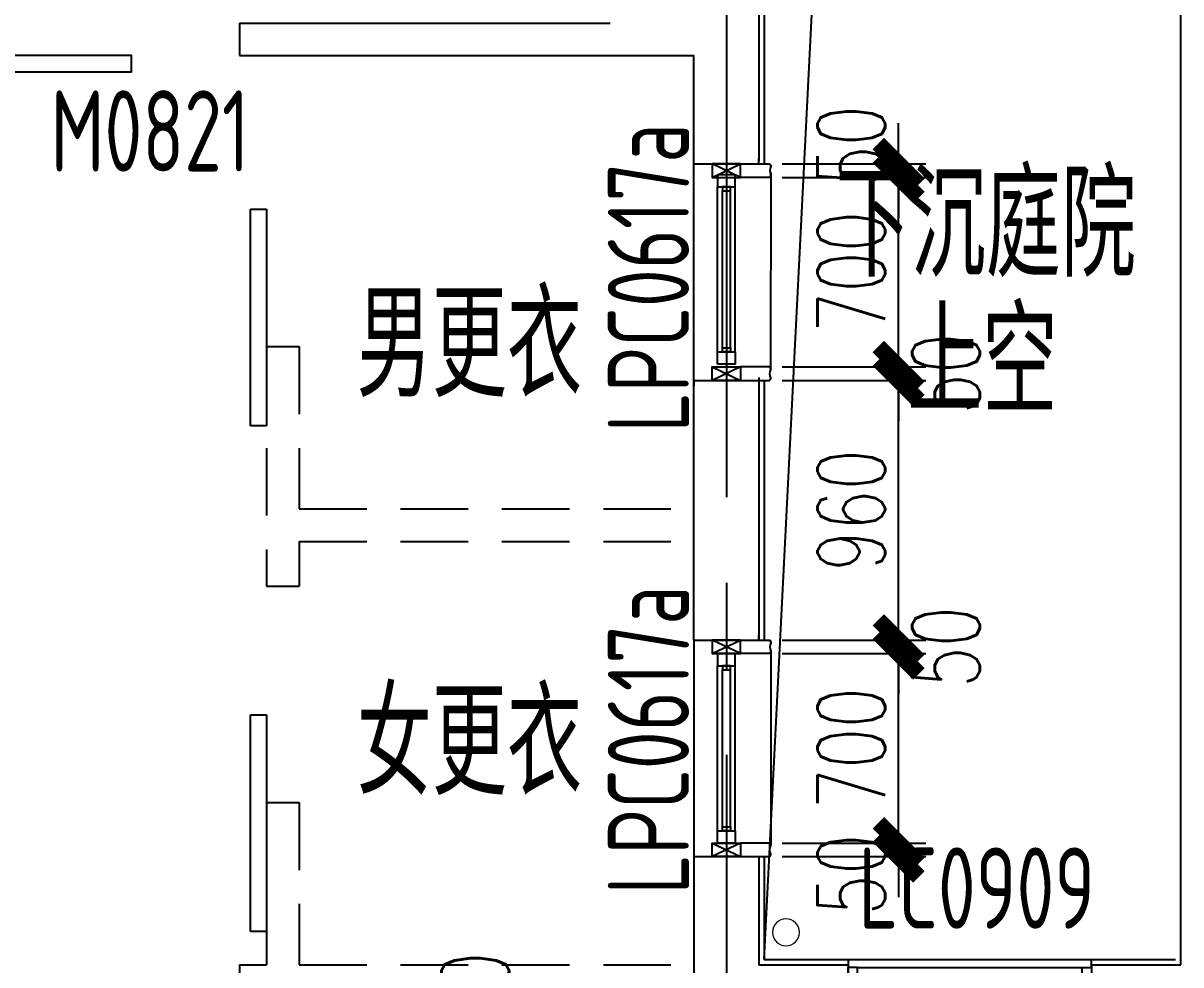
# Model space of a CAD drawing. Extents: x 296441 to 853063, y 459050 to 1117990.
# Drawn here: x 644498 to 648778, y 655990 to 659470 of the extents above; entities that cross this region are included whole.
import ezdxf

# ---------------------------------------------------------------- set-up
doc = ezdxf.new("R2010")
doc.units = 0
doc.header["$LTSCALE"] = 1000
for name, pattern in [('14-GRID$0$CENTER2', [28.575, 19.05, -3.175, 3.175, -3.175]), ('DZ-3-PLAN-FL01$0$DASHED2', [0.375, 0.25, -0.125]), ('E2-E3-FL02$0$E1-FL02$0$HIDDEN2', [4.7625, 3.175, -1.5875])]:
    doc.linetypes.add(name, pattern=pattern)
for name, color, linetype in [('14-GRID$0$G-GRID', 9, '14-GRID$0$CENTER2'), ('DZ-3-PLAN-FL01$0$A-WALL', 1, 'Continuous'), ('DZ-TEXT-FL01$0$A-ROOM-IDEN', 4, 'Continuous'), ('E-TEXT-BS01-MI-14$0$A-WIND-IDEN', 33, 'Continuous'), ('E2-E3-FL02$0$E1-FL02$0$A-DOOR', 4, 'Continuous'), ('E2-E3-FL02$0$E1-FL02$0$A-DOOR-IDEN', 115, 'Continuous'), ('E2-E3-FL02$0$E1-FL02$0$A-HOLE', 211, 'Continuous'), ('E2-E3-FL02$0$E1-FL02$0$A-OVLK', 140, 'Continuous'), ('E2-E3-FL02$0$E1-FL02$0$A-SECT-WIND', 155, 'Continuous'), ('E2-E3-FL02$0$E1-FL02$0$A-SECT-WOOD', 17, 'Continuous'), ('E2-E3-FL02$0$E1-FL02$0$A-WALL', 1, 'Continuous'), ('E2-E3-FL02$0$E1-FL02$0$A-WALL-FNSH', 6, 'Continuous'), ('E2-E3-FL02$0$E1-FL02$0$G-XREF', 2, 'Continuous'), ('E2-E3-FL02$0$huachuang-900$0$A-ELEV-XTHIN', 5, 'Continuous'), ('E2-E3-FL02$0$huachuang-900$0$A-ELEV-XTHN-GRAY', 157, 'Continuous'), ('E2-E3-FL02$0$huachuang-900$0$A-SECT-STONE', 42, 'Continuous'), ('E2-E3-FL02$0$huachuang-900$0$A-WIND', 4, 'Continuous'), ('E2-E3-FL02$0$huachuang-900$0$CT-01-CE$0$A-ELEV-MEDM', 4, 'Continuous'), ('E2-E3-FL02$0$menchuangtao1$0$A-DETL-STONE', 42, 'Continuous'), ('E2-E3-FL02$0$menchuangtao1$0$A-WALL', 1, 'Continuous'), ('E2-E3-FL02$0$menchuangtao1$0$A_CUR_FRAME', 112, 'Continuous'), ('ZT1_Dim---标注---PM、LM、DY、JD', 252, 'Continuous')]:
    doc.layers.add(name, color=color, linetype=linetype)
doc.layers.add('E2-E3-FL02$0$E1-FL02$0$P-SEWG-EQPM', color=4, linetype='Continuous', lineweight=0)
doc.styles.get("Standard").update_dxf_attribs({"font": 'gbenor.shx', "bigfont": 'gbcbig.shx'})
doc.styles.add('ZT-DIMSTYLE', font='ROMANS.shx', dxfattribs={"width": 0.7, "bigfont": 'CHINESE.shx'})
doc.dimstyles.new('ZT-DIM100', dxfattribs={"dimscale": 100, "dimtxt": 2.5, "dimasz": 1.5, "dimexe": 1, "dimexo": 1, "dimgap": 0.5, "dimtad": 1, "dimdec": 0, "dimdsep": 46, "dimtxsty": 'ZT-DIMSTYLE', "dimblk": 'ARCHTICK', "dimcen": 2.5, "dimclrd": 175, "dimclre": 175, "dimclrt": 7, "dimazin": 2, "dimtfac": 1, "dimtix": 1, "dimtmove": 2, "dimatfit": 3, "dimfxl": 0, "dimarcsym": 0})

# ---------------------------------------------------------------- blocks, each defined once
blk = doc.blocks.new('yyyyij')
at = {"layer": 'DZ-TEXT-FL01$0$A-ROOM-IDEN'}
for s, p in [('下沉庭院', (757096.2, 155785.9)), ('男更衣', (755326.1, 155342)), ('女更衣', (755326.1, 153871.2))]:
    blk.add_text(s, height=385.82, dxfattribs=at).set_placement(p)
at = {"layer": 'E-TEXT-BS01-MI-14$0$A-WIND-IDEN', "width": 0.8}
for s, p in [('M0821', (754194.2, 156175)), ('LC0909', (757180.6, 153377.2))]:
    blk.add_text(s, height=300, dxfattribs=at).set_placement(p)
at = {"layer": 'E-TEXT-BS01-MI-14$0$A-WIND-IDEN', "color": 2, "width": 0.8}
for p in [(756554.5, 155211.6), (756554.5, 153503.9)]:
    blk.add_text('LPC0617a', height=300, rotation=90, dxfattribs=at).set_placement(p)
blk = doc.blocks.new('E2-E3-FL02$0$huachuang-900')
at = {"layer": 'E2-E3-FL02$0$huachuang-900$0$A-ELEV-XTHIN'}
for p, q in [((-110, 865), (-110, 35)), ((110, 865), (110, 35)), ((-70, 840), (-70, 60)), ((70, 840), (70, 60))]:
    blk.add_line(p, q, dxfattribs=at)
at = {"layer": 'E2-E3-FL02$0$huachuang-900$0$A-ELEV-XTHN-GRAY'}
blk.add_line((15.1, 459), (15.1, 745.5), dxfattribs=at)
at = {"layer": 'E2-E3-FL02$0$huachuang-900$0$A-SECT-STONE'}
blk.add_line((-110, 900), (110, 900), dxfattribs=at)
for points in [[(70, 865), (110, 865), (110, 900), (-110, 900), (-110, 865), (-70, 865), (-70, 840), (-30, 840), (-30, 840), (-5.8, 840), (5, 840), (5.8, 840), (30, 840), (30, 840), (70, 840)], [(30, 763.5), (-30, 763.5), (-30, 763.5), (-30, 745.5), (-30, 745.5), (30, 745.5)], [(30, 611.2), (-30, 611.2), (-30, 611.2), (-30, 593.2), (-30, 593.2), (30, 593.2)], [(30, 459), (-30, 459), (-30, 459), (-30, 441), (-30, 441), (30, 441)], [(30, 288.8), (-30, 288.8), (-30, 288.8), (-30, 306.8), (-30, 306.8), (30, 306.8)], [(30, 154.5), (-30, 154.5), (-30, 154.5), (-30, 136.5), (-30, 136.5), (30, 136.5)], [(70, 35), (110, 35), (110, 0), (-110, 0), (-110, 35), (-70, 35), (-70, 60), (-30, 60), (-30, 60), (-5.8, 60), (5.8, 60), (5.8, 60), (30, 60), (30, 60), (70, 60)]]:
    blk.add_lwpolyline(points, close=True, dxfattribs=at)
at = {"layer": 'E2-E3-FL02$0$huachuang-900$0$A-WIND'}
for p, q in [((-30, 840), (-30, 60)), ((30, 840), (30, 60))]:
    blk.add_line(p, q, dxfattribs=at)
at = {"layer": 'E2-E3-FL02$0$huachuang-900$0$CT-01-CE$0$A-ELEV-MEDM'}
for p, q in [((-140, 900), (-140, 0)), ((-110, 900), (-140, 900)), ((140, 900), (110, 900)), ((140, 900), (140, 0)), ((-110, 0), (-140, 0)), ((110, 0), (140, 0))]:
    blk.add_line(p, q, dxfattribs=at)
blk = doc.blocks.new('E2-E3-FL02$0$menchuangtao1')
at = {"layer": 'E2-E3-FL02$0$menchuangtao1$0$A-DETL-STONE'}
blk.add_lwpolyline([(-10, -52.5), (-10, -159.2, -0.471625), (-15, -162.1, -0.528396), (-19.5, -164.7, 0.241692), (-50.5, -164.7, -0.528396), (-55, -162.1, -0.471625), (-60, -159.2), (-60, -52.5)], format="xyb", close=True, dxfattribs=at)
at = {"layer": 'E2-E3-FL02$0$menchuangtao1$0$A-WALL'}
for p, q in [((-10, 120), (-10, -120)), ((-10, 120), (10, 120)), ((-10, -120), (10, -120))]:
    blk.add_line(p, q, dxfattribs=at)
at = {"layer": 'E2-E3-FL02$0$menchuangtao1$0$A_CUR_FRAME'}
for p, q in [((-60, -52.5), (-10, 52.5)), ((-60, 52.5), (-10, -52.5))]:
    blk.add_line(p, q, dxfattribs=at)
blk.add_lwpolyline([(-10, -52.5), (-10, 52.5), (-60, 52.5), (-60, -52.5)], close=True, dxfattribs=at)
blk = doc.blocks.new('*U157')
at = {"layer": 'E2-E3-FL02$0$E1-FL02$0$A-SECT-WIND'}
for p, q in [((45, 32.5), (655, 32.5)), ((60, 15), (640, 15)), ((45, -32.5), (655, -32.5)), ((60, -15), (640, -15))]:
    blk.add_line(p, q, dxfattribs=at)
at = {"layer": 'E2-E3-FL02$0$E1-FL02$0$A-SECT-WOOD'}
for points in [[(0, 32.5), (45, 32.5), (45, -32.5), (0, -32.5)], [(60, 15), (60, -15), (45, -15), (45, 15)], [(640, 15), (640, -15), (655, -15), (655, 15)], [(700, 32.5), (655, 32.5), (655, -32.5), (700, -32.5)]]:
    blk.add_lwpolyline(points, close=True, dxfattribs=at)
blk = doc.blocks.new('FF12')
at = {"layer": 'DZ-3-PLAN-FL01$0$A-WALL', "color": 33, "linetype": 'DZ-3-PLAN-FL01$0$DASHED2'}
for p, q in [((667226.2, 105130.5), (667226.2, 104530.5)), ((667346.2, 105130.5), (667226.2, 105130.5)), ((667346.2, 105130.5), (667346.2, 104245.5)), ((667226.2, 104530.5), (665766.2, 104530.5)), ((667226.2, 104410.5), (665766.2, 104410.5)), ((667226.2, 104410.5), (667226.2, 104245.5)), ((667346.2, 104245.5), (667226.2, 104245.5)), ((667226.2, 103445.5), (667226.2, 102845.5)), ((667346.2, 103445.5), (667226.2, 103445.5)), ((667346.2, 103445.5), (667346.2, 102845.5)), ((667226.2, 102845.5), (665766.2, 102845.5)), ((667446.2, 102845.5), (667346.2, 102845.5)), ((667446.2, 102845.5), (667446.2, 102725.5))]:
    blk.add_line(p, q, dxfattribs=at)
at = {"layer": 'E2-E3-FL02$0$E1-FL02$0$A-DOOR'}
blk.add_lwpolyline([(668646.2, 106145.5), (667846.2, 106145.5), (667846.2, 106205.5), (668646.2, 106205.5)], close=True, dxfattribs=at)
at = {"layer": 'E2-E3-FL02$0$E1-FL02$0$A-DOOR-IDEN', "linetype": 'E2-E3-FL02$0$E1-FL02$0$HIDDEN2'}
for points in [[(667346.2, 104837.7), (667406.2, 104837.7), (667406.2, 105637.7), (667346.2, 105637.7)], [(667346.2, 102968.8), (667406.2, 102968.8), (667406.2, 103768.8), (667346.2, 103768.8)]]:
    blk.add_lwpolyline(points, close=True, dxfattribs=at)
at = {"layer": 'E2-E3-FL02$0$E1-FL02$0$A-HOLE'}
blk.add_lwpolyline([(665506.2, 102865.5), (665226.2, 108435.5), (664236.2, 108885.5)], dxfattribs=at)
at = {"layer": 'E2-E3-FL02$0$E1-FL02$0$A-OVLK'}
for p, q in [((665766.2, 105015.5), (665766.2, 105815.5)), ((665481.6, 105048.9), (665481.2, 105773.6)), ((665766.2, 104045.5), (665766.2, 103235.5)), ((665481.2, 103287.4), (665481.2, 104003.6))]:
    blk.add_line(p, q, dxfattribs=at)
at = {"layer": 'E2-E3-FL02$0$E1-FL02$0$A-WALL'}
for p, q in [((665526.2, 107175.5), (665526.2, 106055.2)), ((665526.2, 107175.5), (665526.2, 105815.5)), ((673566.2, 102845.5), (673566.2, 106805.5)), ((667446.2, 106325.5), (666076.2, 106325.5)), ((667446.2, 106325.5), (667446.2, 106205.5)), ((667446.2, 106205.5), (665766.2, 106205.5)), ((665766.2, 106055.2), (665766.2, 106205.5)), ((665766.2, 105815.5), (665766.2, 106205.5)), ((665526.2, 105015.5), (665526.2, 104045.5)), ((665766.2, 104045.5), (665766.2, 105015.5)), ((665766.2, 103465.5), (665766.2, 102235.5)), ((665526.2, 103235.5), (665526.2, 102845.5)), ((665766.2, 103235.5), (665766.2, 102235.5)), ((665526.2, 103203), (665526.2, 102845.5)), ((664296.2, 102845.5), (663966.2, 102845.5)), ((664296.2, 102845.5), (664296.2, 102605.5)), ((665526.2, 102845.5), (665196.2, 102845.5))]:
    blk.add_line(p, q, dxfattribs=at)
at = {"layer": 'E2-E3-FL02$0$E1-FL02$0$A-WALL-FNSH'}
for p, q in [((665506.2, 107175.5), (665506.2, 106055.2)), ((665506.2, 107175.5), (665506.2, 105805.5)), ((665506.2, 105005.5), (665506.2, 104045.5)), ((665506.2, 103245.5), (665506.2, 102865.5)), ((665506.2, 103213), (665506.2, 102865.5)), ((664296.2, 102865.5), (663986.2, 102865.5)), ((665506.2, 102865.5), (665196.2, 102865.5))]:
    blk.add_line(p, q, dxfattribs=at)
at = {"layer": 'E2-E3-FL02$0$E1-FL02$0$P-SEWG-EQPM'}
blk.add_circle((665426.2, 102965.5), 50, dxfattribs=at)
at = {"xscale": -1, "rotation": 270}
for p in [(665646.2, 105065.5), (665646.2, 103295.5)]:
    blk.add_blockref('*U157', p, dxfattribs=at)
at = {"layer": 'E2-E3-FL02$0$E1-FL02$0$G-XREF', "xscale": -1, "rotation": 270}
for p in [(665646.2, 105815.5), (665646.2, 104055.5)]:
    blk.add_blockref('E2-E3-FL02$0$menchuangtao1', p, dxfattribs=at)
at = {"layer": 'E2-E3-FL02$0$E1-FL02$0$G-XREF', "extrusion": (0, 0, -1), "xscale": -1, "zscale": -1, "rotation": 90}
for p in [(-665646.2, 104995.5), (-665646.2, 103235.5)]:
    blk.add_blockref('E2-E3-FL02$0$menchuangtao1', p, dxfattribs=at)
at = {"layer": 'E2-E3-FL02$0$E1-FL02$0$G-XREF', "extrusion": (0, 0, -1), "zscale": -1, "rotation": 90}
blk.add_blockref('E2-E3-FL02$0$huachuang-900', (-664296.2, 102725.5), dxfattribs=at)
blk = doc.blocks.new('_ArchTick')
at = {"color": 0, "linetype": 'ByBlock', "const_width": 0.4}
blk.add_lwpolyline([(-0.5, -0.5), (0.5, 0.5)], dxfattribs=at)
blk = doc.blocks.new('*D1080')
at = {"layer": 'Defpoints', "color": 0, "ltscale": 1000, "transparency": 16777216}
for p in [(646345, 655869.5), (647046, 655869.5), (647046, 655369.5)]:
    blk.add_point(p, dxfattribs=at)
at = {"layer": 'ZT1_Dim---标注---PM、LM、DY、JD', "color": 175, "linetype": 'ByBlock', "lineweight": -2, "ltscale": 1000, "transparency": 16777216}
for p, q in [((646946, 655869.5), (646245, 655869.5)), ((646345, 655369.5), (646345, 655869.5)), ((646946, 655369.5), (646245, 655369.5))]:
    blk.add_line(p, q, dxfattribs=at)
at = {"layer": 'ZT1_Dim---标注---PM、LM、DY、JD', "color": 175, "lineweight": -2, "ltscale": 1000, "transparency": 16777216, "xscale": 150, "yscale": 150, "zscale": 150}
for p, rotation in [((646345, 655869.5), 90), ((646345, 655369.5), 270)]:
    blk.add_blockref('_ArchTick', p, dxfattribs=dict(at, rotation=rotation))
at = {"layer": 'ZT1_Dim---标注---PM、LM、DY、JD', "color": 7, "ltscale": 1000, "transparency": 16777216, "insert": (646170, 655811.1), "char_height": 250, "attachment_point": 5, "rotation": 90, "style": 'ZT-DIMSTYLE'}
blk.add_mtext('500', dxfattribs=at)
blk = doc.blocks.new('*D1088')
at = {"layer": 'Defpoints', "color": 0, "ltscale": 1000, "transparency": 16777216}
for p in [(647204.3, 658949.5), (647735.1, 658949.5), (647204.3, 658899.5)]:
    blk.add_point(p, dxfattribs=at)
at = {"layer": 'ZT1_Dim---标注---PM、LM、DY、JD', "color": 175, "linetype": 'ByBlock', "lineweight": -2, "ltscale": 1000, "transparency": 16777216}
for p, q in [((647735.1, 658949.5), (647735.1, 659099.5)), ((647304.3, 658949.5), (647835.1, 658949.5)), ((647735.1, 658899.5), (647735.1, 658949.5)), ((647304.3, 658899.5), (647835.1, 658899.5)), ((647735.1, 658899.5), (647735.1, 658749.5))]:
    blk.add_line(p, q, dxfattribs=at)
at = {"layer": 'ZT1_Dim---标注---PM、LM、DY、JD', "color": 175, "lineweight": -2, "ltscale": 1000, "transparency": 16777216, "xscale": 150, "yscale": 150, "zscale": 150}
for p, rotation in [((647735.1, 658949.5), 270), ((647735.1, 658899.5), 90)]:
    blk.add_blockref('_ArchTick', p, dxfattribs=dict(at, rotation=rotation))
at = {"layer": 'ZT1_Dim---标注---PM、LM、DY、JD', "color": 7, "ltscale": 1000, "transparency": 16777216, "insert": (647560.1, 659016.1), "char_height": 250, "attachment_point": 5, "rotation": 90, "style": 'ZT-DIMSTYLE'}
blk.add_mtext('50', dxfattribs=at)
blk = doc.blocks.new('*D1089')
at = {"layer": 'Defpoints', "color": 0, "ltscale": 1000, "transparency": 16777216}
for p in [(647204.3, 658899.5), (647735.1, 658899.5), (647204.3, 658199.5)]:
    blk.add_point(p, dxfattribs=at)
at = {"layer": 'ZT1_Dim---标注---PM、LM、DY、JD', "color": 175, "linetype": 'ByBlock', "lineweight": -2, "ltscale": 1000, "transparency": 16777216}
for p, q in [((647304.3, 658899.5), (647835.1, 658899.5)), ((647735.1, 658199.5), (647735.1, 658899.5)), ((647304.3, 658199.5), (647835.1, 658199.5))]:
    blk.add_line(p, q, dxfattribs=at)
at = {"layer": 'ZT1_Dim---标注---PM、LM、DY、JD', "color": 175, "lineweight": -2, "ltscale": 1000, "transparency": 16777216, "xscale": 150, "yscale": 150, "zscale": 150}
for p, rotation in [((647735.1, 658899.5), 90), ((647735.1, 658199.5), 270)]:
    blk.add_blockref('_ArchTick', p, dxfattribs=dict(at, rotation=rotation))
at = {"layer": 'ZT1_Dim---标注---PM、LM、DY、JD', "color": 7, "ltscale": 1000, "transparency": 16777216, "insert": (647560.1, 658549.5), "char_height": 250, "attachment_point": 5, "rotation": 90, "style": 'ZT-DIMSTYLE'}
blk.add_mtext('700', dxfattribs=at)
blk = doc.blocks.new('*D1090')
at = {"layer": 'Defpoints', "color": 0, "ltscale": 1000, "transparency": 16777216}
for p in [(647204.3, 658199.5), (647735.1, 658199.5), (647204.3, 658149.5)]:
    blk.add_point(p, dxfattribs=at)
at = {"layer": 'ZT1_Dim---标注---PM、LM、DY、JD', "color": 175, "linetype": 'ByBlock', "lineweight": -2, "ltscale": 1000, "transparency": 16777216}
for p, q in [((647735.1, 658199.5), (647735.1, 658349.5)), ((647304.3, 658199.5), (647835.1, 658199.5)), ((647735.1, 658149.5), (647735.1, 658199.5)), ((647304.3, 658149.5), (647835.1, 658149.5)), ((647735.1, 658149.5), (647735.1, 657999.5))]:
    blk.add_line(p, q, dxfattribs=at)
at = {"layer": 'ZT1_Dim---标注---PM、LM、DY、JD', "color": 175, "lineweight": -2, "ltscale": 1000, "transparency": 16777216, "xscale": 150, "yscale": 150, "zscale": 150}
for p, rotation in [((647735.1, 658199.5), 270), ((647735.1, 658149.5), 90)]:
    blk.add_blockref('_ArchTick', p, dxfattribs=dict(at, rotation=rotation))
at = {"layer": 'ZT1_Dim---标注---PM、LM、DY、JD', "color": 7, "ltscale": 1000, "transparency": 16777216, "insert": (647910.1, 658174.5), "char_height": 250, "attachment_point": 5, "rotation": 90, "style": 'ZT-DIMSTYLE'}
blk.add_mtext('50', dxfattribs=at)
blk = doc.blocks.new('*D1091')
at = {"layer": 'Defpoints', "color": 0, "ltscale": 1000, "transparency": 16777216}
for p in [(647204.3, 658149.5), (647735.1, 658149.5), (647204.3, 657189.5)]:
    blk.add_point(p, dxfattribs=at)
at = {"layer": 'ZT1_Dim---标注---PM、LM、DY、JD', "color": 175, "linetype": 'ByBlock', "lineweight": -2, "ltscale": 1000, "transparency": 16777216}
for p, q in [((647304.3, 658149.5), (647835.1, 658149.5)), ((647735.1, 657189.5), (647735.1, 658149.5)), ((647304.3, 657189.5), (647835.1, 657189.5))]:
    blk.add_line(p, q, dxfattribs=at)
at = {"layer": 'ZT1_Dim---标注---PM、LM、DY、JD', "color": 175, "lineweight": -2, "ltscale": 1000, "transparency": 16777216, "xscale": 150, "yscale": 150, "zscale": 150}
for p, rotation in [((647735.1, 658149.5), 90), ((647735.1, 657189.5), 270)]:
    blk.add_blockref('_ArchTick', p, dxfattribs=dict(at, rotation=rotation))
at = {"layer": 'ZT1_Dim---标注---PM、LM、DY、JD', "color": 7, "ltscale": 1000, "transparency": 16777216, "insert": (647560.1, 657669.5), "char_height": 250, "attachment_point": 5, "rotation": 90, "style": 'ZT-DIMSTYLE'}
blk.add_mtext('960', dxfattribs=at)
blk = doc.blocks.new('*D1092')
at = {"layer": 'Defpoints', "color": 0, "ltscale": 1000, "transparency": 16777216}
for p in [(647204.3, 657189.5), (647735.1, 657189.5), (647204.3, 657139.5)]:
    blk.add_point(p, dxfattribs=at)
at = {"layer": 'ZT1_Dim---标注---PM、LM、DY、JD', "color": 175, "linetype": 'ByBlock', "lineweight": -2, "ltscale": 1000, "transparency": 16777216}
for p, q in [((647735.1, 657189.5), (647735.1, 657339.5)), ((647304.3, 657189.5), (647835.1, 657189.5)), ((647735.1, 657139.5), (647735.1, 657189.5)), ((647304.3, 657139.5), (647835.1, 657139.5)), ((647735.1, 657139.5), (647735.1, 656989.5))]:
    blk.add_line(p, q, dxfattribs=at)
at = {"layer": 'ZT1_Dim---标注---PM、LM、DY、JD', "color": 175, "lineweight": -2, "ltscale": 1000, "transparency": 16777216, "xscale": 150, "yscale": 150, "zscale": 150}
for p, rotation in [((647735.1, 657189.5), 270), ((647735.1, 657139.5), 90)]:
    blk.add_blockref('_ArchTick', p, dxfattribs=dict(at, rotation=rotation))
at = {"layer": 'ZT1_Dim---标注---PM、LM、DY、JD', "color": 7, "ltscale": 1000, "transparency": 16777216, "insert": (647910.1, 657164.5), "char_height": 250, "attachment_point": 5, "rotation": 90, "style": 'ZT-DIMSTYLE'}
blk.add_mtext('50', dxfattribs=at)
blk = doc.blocks.new('*D1093')
at = {"layer": 'Defpoints', "color": 0, "ltscale": 1000, "transparency": 16777216}
for p in [(647204.3, 657139.5), (647735.1, 657139.5), (647204.3, 656439.5)]:
    blk.add_point(p, dxfattribs=at)
at = {"layer": 'ZT1_Dim---标注---PM、LM、DY、JD', "color": 175, "linetype": 'ByBlock', "lineweight": -2, "ltscale": 1000, "transparency": 16777216}
for p, q in [((647304.3, 657139.5), (647835.1, 657139.5)), ((647735.1, 656439.5), (647735.1, 657139.5)), ((647304.3, 656439.5), (647835.1, 656439.5))]:
    blk.add_line(p, q, dxfattribs=at)
at = {"layer": 'ZT1_Dim---标注---PM、LM、DY、JD', "color": 175, "lineweight": -2, "ltscale": 1000, "transparency": 16777216, "xscale": 150, "yscale": 150, "zscale": 150}
for p, rotation in [((647735.1, 657139.5), 90), ((647735.1, 656439.5), 270)]:
    blk.add_blockref('_ArchTick', p, dxfattribs=dict(at, rotation=rotation))
at = {"layer": 'ZT1_Dim---标注---PM、LM、DY、JD', "color": 7, "ltscale": 1000, "transparency": 16777216, "insert": (647560.1, 656789.5), "char_height": 250, "attachment_point": 5, "rotation": 90, "style": 'ZT-DIMSTYLE'}
blk.add_mtext('700', dxfattribs=at)
blk = doc.blocks.new('*D1094')
at = {"layer": 'Defpoints', "color": 0, "ltscale": 1000, "transparency": 16777216}
for p in [(647204.3, 656439.5), (647735.1, 656439.5), (647204.3, 656389.5)]:
    blk.add_point(p, dxfattribs=at)
at = {"layer": 'ZT1_Dim---标注---PM、LM、DY、JD', "color": 175, "linetype": 'ByBlock', "lineweight": -2, "ltscale": 1000, "transparency": 16777216}
for p, q in [((647735.1, 656439.5), (647735.1, 656589.5)), ((647304.3, 656439.5), (647835.1, 656439.5)), ((647735.1, 656389.5), (647735.1, 656439.5)), ((647304.3, 656389.5), (647835.1, 656389.5)), ((647735.1, 656389.5), (647735.1, 656239.5))]:
    blk.add_line(p, q, dxfattribs=at)
at = {"layer": 'ZT1_Dim---标注---PM、LM、DY、JD', "color": 175, "lineweight": -2, "ltscale": 1000, "transparency": 16777216, "xscale": 150, "yscale": 150, "zscale": 150}
for p, rotation in [((647735.1, 656439.5), 270), ((647735.1, 656389.5), 90)]:
    blk.add_blockref('_ArchTick', p, dxfattribs=dict(at, rotation=rotation))
at = {"layer": 'ZT1_Dim---标注---PM、LM、DY、JD', "color": 7, "ltscale": 1000, "transparency": 16777216, "insert": (647560.1, 656322.8), "char_height": 250, "attachment_point": 5, "rotation": 90, "style": 'ZT-DIMSTYLE'}
blk.add_mtext('50', dxfattribs=at)

msp = doc.modelspace()

# ---------------------------------------------------------------- linework, layer by layer
at = {"layer": '14-GRID$0$G-GRID', "color": 8, "ltscale": 0.1}
msp.add_line((647098.5, 671053.2), (647098.5, 638294.8), dxfattribs=at)

# ---------------------------------------------------------------- block references
msp.add_blockref('yyyyij', (-109594.5, 502746.1))
at = {"xscale": -1}
for p in [(1312744.7, 553144), (1322344.7, 553144)]:
    msp.add_blockref('FF12', p, dxfattribs=at)

# ---------------------------------------------------------------- texts
at = {"layer": 'DZ-TEXT-FL01$0$A-ROOM-IDEN'}
msp.add_text('上空', height=385.82, dxfattribs=at).set_placement((647766.8, 658026.1))

# ---------------------------------------------------------------- dimensions: what is measured, and where the dimension line sits
at = {"layer": 'ZT1_Dim---标注---PM、LM、DY、JD', "ltscale": 1000}
for base, p1, p2, picture, middle in [((647735.1, 658949.5), (647204.3, 658899.5), (647204.3, 658949.5), '*D1088', (647560.1, 659016.1)), ((647735.1, 658199.5), (647204.3, 658149.5), (647204.3, 658199.5), '*D1090', (647910.1, 658174.5)), ((647735.1, 657189.5), (647204.3, 657139.5), (647204.3, 657189.5), '*D1092', (647910.1, 657164.5)), ((647735.1, 656439.5), (647204.3, 656389.5), (647204.3, 656439.5), '*D1094', (647560.1, 656322.8)), ((646345, 655869.5), (647046, 655369.5), (647046, 655869.5), '*D1080', (646170, 655811.1))]:
    dim = msp.add_linear_dim(base=base, p1=p1, p2=p2, angle=90, dimstyle='ZT-DIM100', dxfattribs=at)
    dim.commit()
    dim.dimension.update_dxf_attribs({"geometry": picture, "text_midpoint": middle, "dimtype": 160})
for base, p1, p2, picture, middle in [((647735.1, 658899.5), (647204.3, 658199.5), (647204.3, 658899.5), '*D1089', (647560.1, 658549.5)), ((647735.1, 658149.5), (647204.3, 657189.5), (647204.3, 658149.5), '*D1091', (647560.1, 657669.5)), ((647735.1, 657139.5), (647204.3, 656439.5), (647204.3, 657139.5), '*D1093', (647560.1, 656789.5))]:
    dim = msp.add_linear_dim(base=base, p1=p1, p2=p2, angle=90, dimstyle='ZT-DIM100', dxfattribs=at)
    dim.commit()
    dim.dimension.update_dxf_attribs({"geometry": picture, "text_midpoint": middle})

doc.saveas('drawing.dxf')
